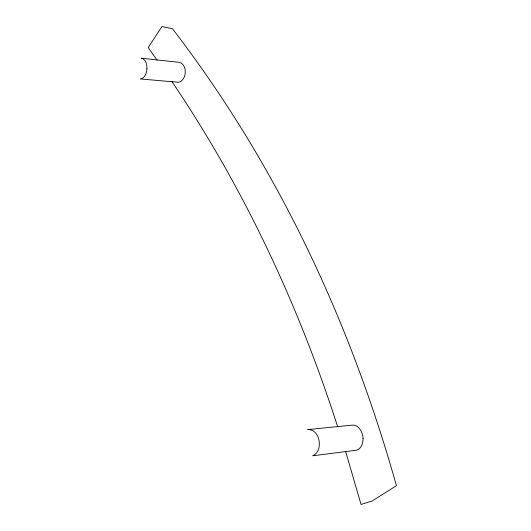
<?xml version="1.0" encoding="UTF-8"?>
<svg xmlns="http://www.w3.org/2000/svg" width="531" height="531" viewBox="0 0 531 531"><rect width="100%" height="100%" fill="white"/><g stroke="black" fill="none" stroke-linecap="round" stroke-linejoin="round"><path stroke-width="0.8" d="M157.083 60.169L148.229 47.544L161.948 26.55L172.442 28.734C276.697 164.185 350.374 321.474 396.425 485.692L372.085 501.012L361.034 504.45L345.628 451.476M171.898 81.548C243.583 187.562 298.415 304.542 337.504 426.274M363.045 438.652C363.124 443.199 361.365 448.675 356.6 450.175L312.812 455.771C323.718 451.058 320.239 428.802 307.728 429.606L351.336 425.218C358.657 423.911 362.972 432.42 363.045 438.652M146.954 68.804C146.662 72.86 144.976 78.508 140.204 78.94L178.27 82.265C186.859 80.812 187.908 64.616 179.385 62.359L141.226 58.211C145.952 58.961 147.08 64.789 146.954 68.804"/></g></svg>
